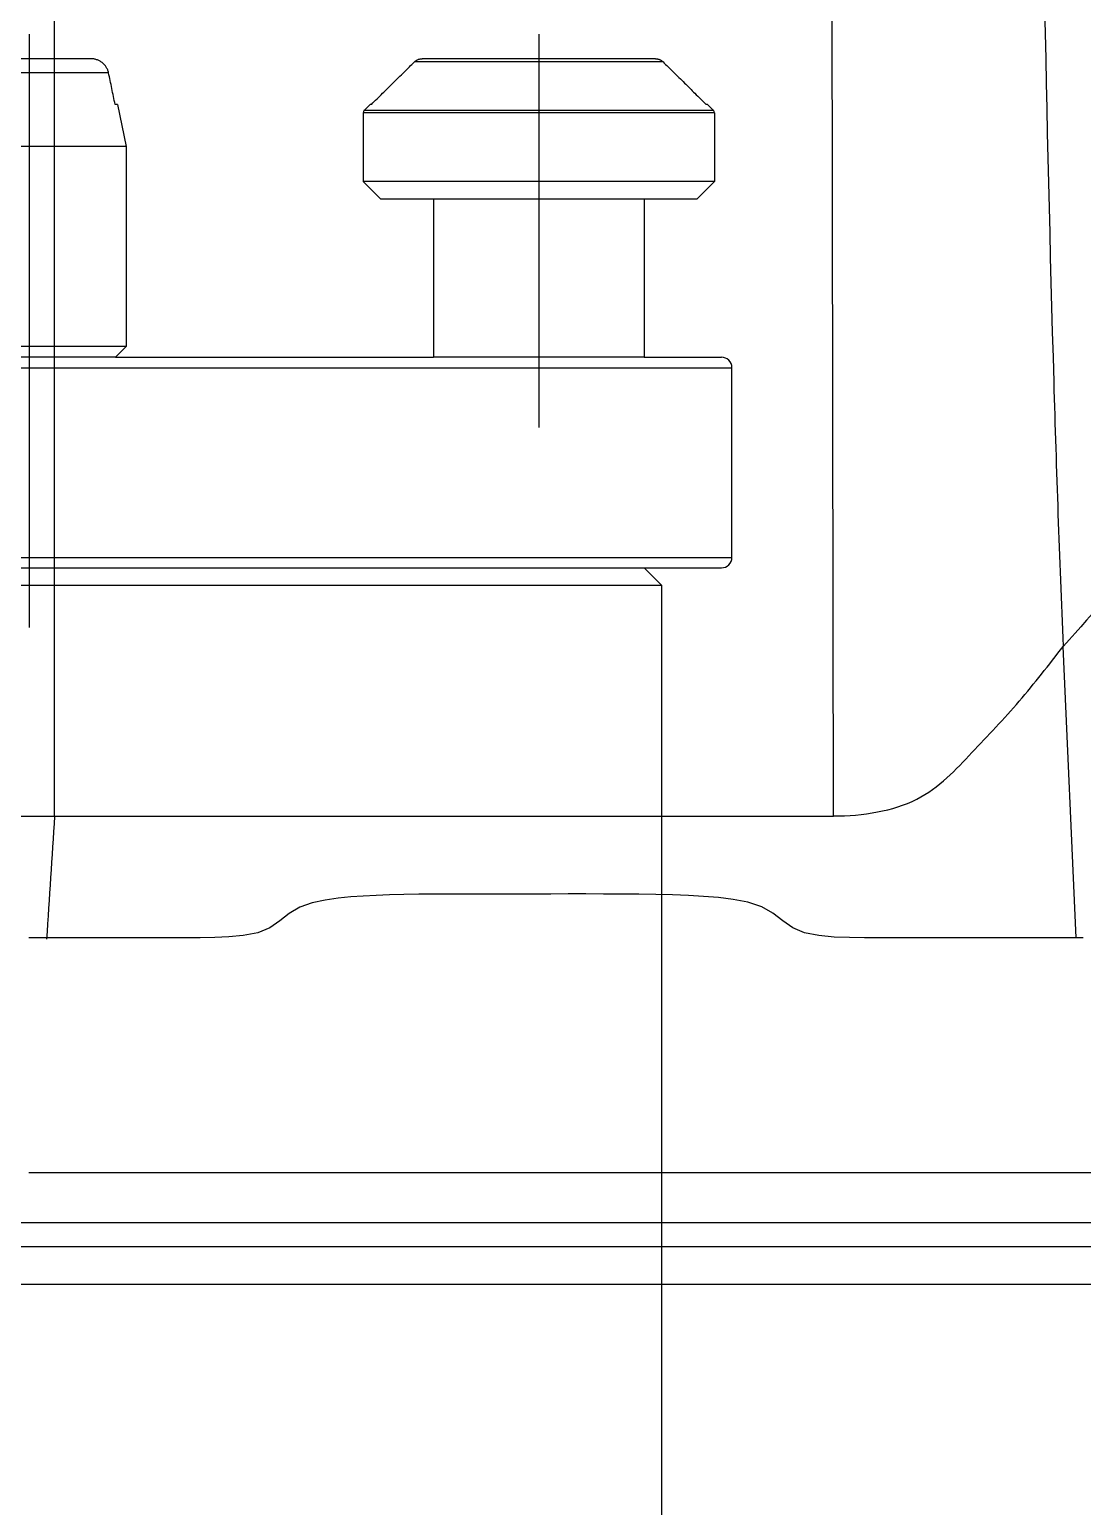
# Model space of a CAD drawing. Header units: millimetres. Extents: x -73584 to -37571, y -61249 to -50748.
# Drawn here: x -54534.28 to -54504.3, y -59261.92 to -59219.86 of the extents above; entities that cross this region are included whole.
import ezdxf

# ---------------------------------------------------------------- set-up
doc = ezdxf.new("R2010")
doc.units = ezdxf.units.MM
doc.header["$LTSCALE"] = 200
doc.linetypes.add('DOT_CENTER', pattern=[14, 12, -1, 0, -1])
doc.layers.add('1', color=7, linetype='Continuous')
doc.layers.add('DIM', color=3, linetype='Continuous')

# ---------------------------------------------------------------- blocks, each defined once
blk = doc.blocks.new('12586')
at = {"color": 7, "linetype": 'Continuous'}
for p, q in [((-40120.933, -54915.888), (-40120.934, -54878.921)), ((-40098.755, -54915.886), (-40098.812, -54880.851)), ((-40091.845, -54919.361), (-40092.212, -54911.056)), ((-40091.845, -54919.361), (-40092.212, -54911.056)), ((-40122.36, -54915.888), (-40121.643, -54915.889)), ((-40121.643, -54915.889), (-40120.933, -54915.888)), ((-40074.431, -54926.049), (-40121.664, -54926.049)), ((-40168.898, -54927.464), (-40074.431, -54927.465)), ((-40168.898, -54928.15), (-40074.431, -54928.15)), ((-40168.898, -54929.222), (-40074.431, -54929.222))]:
    blk.add_line(p, q, dxfattribs=at)
for points in [[(-40091.649, -54919.361), (-40092.02, -54919.36), (-40092.397, -54919.36), (-40092.781, -54919.359), (-40093.174, -54919.359), (-40093.579, -54919.358), (-40093.993, -54919.359), (-40094.413, -54919.359), (-40094.839, -54919.359), (-40095.27, -54919.359), (-40095.706, -54919.358), (-40096.147, -54919.358), (-40096.588, -54919.358), (-40097.016, -54919.359), (-40097.443, -54919.36), (-40097.87, -54919.358), (-40098.303, -54919.351), (-40098.739, -54919.333), (-40099.171, -54919.293), (-40099.577, -54919.212), (-40099.91, -54919.072), (-40100.2, -54918.871), (-40100.478, -54918.651), (-40100.797, -54918.473), (-40101.195, -54918.345), (-40101.613, -54918.265), (-40102.03, -54918.212), (-40102.455, -54918.175), (-40102.886, -54918.149), (-40103.339, -54918.131), (-40103.809, -54918.119), (-40104.297, -54918.113), (-40104.796, -54918.11), (-40105.303, -54918.109), (-40105.804, -54918.108), (-40106.308, -54918.108), (-40106.804, -54918.109), (-40107.292, -54918.109), (-40107.773, -54918.109), (-40108.252, -54918.109), (-40108.732, -54918.109), (-40109.209, -54918.109), (-40109.683, -54918.109), (-40110.133, -54918.11), (-40110.564, -54918.114), (-40110.988, -54918.121), (-40111.395, -54918.132), (-40111.78, -54918.147), (-40112.15, -54918.166), (-40112.498, -54918.192), (-40112.854, -54918.228), (-40113.225, -54918.28), (-40113.597, -54918.361), (-40113.95, -54918.487), (-40114.25, -54918.659), (-40114.522, -54918.871), (-40114.8, -54919.071), (-40115.142, -54919.214), (-40115.565, -54919.294), (-40115.971, -54919.331), (-40116.369, -54919.349), (-40116.786, -54919.358), (-40117.208, -54919.36), (-40117.631, -54919.359), (-40118.059, -54919.358), (-40118.5, -54919.358)], [(-40118.5, -54919.358), (-40119.417, -54919.359), (-40119.893, -54919.359), (-40120.376, -54919.359), (-40120.868, -54919.359), (-40121.664, -54919.359)]]:
    blk.add_lwpolyline(points, dxfattribs=at)
blk.add_arc((-39372.685, -54965.791), 749.91, 176.184392, 176.452612, dxfattribs=at)
for points, knots in [([(-40092.209, -54911.055), (-40092.315, -54908.546), (-40092.661, -54898.481), (-40092.809, -54888.411), (-40093.003, -54880.855)], [0, 0, 0, 0, 0.249393, 1, 1, 1, 1]), ([(-40081.834, -54898.698), (-40083.591, -54900.778), (-40086.981, -54904.952), (-40090.443, -54909.07), (-40092.208, -54911.055)], [0, 0, 0, 0, 0.506131, 1, 1, 1, 1]), ([(-40098.755, -54915.885), (-40098.336, -54915.887), (-40097.523, -54915.818), (-40096.39, -54915.484), (-40095.51, -54914.831), (-40094.819, -54914.082), (-40094.126, -54913.362), (-40093.237, -54912.371), (-40092.624, -54911.582), (-40092.212, -54911.056)], [0, 0, 0, 0, 0.148228, 0.286879, 0.410781, 0.529947, 0.647152, 0.763966, 1, 1, 1, 1]), ([(-40120.933, -54915.892), (-40117.238, -54915.892), (-40111.694, -54915.893), (-40104.301, -54915.891), (-40100.604, -54915.894), (-40098.755, -54915.892)], [0, 0, 0, 0, 0.499936, 0.749904, 1, 1, 1, 1])]:
    blk.add_open_spline(points, degree=3, knots=knots, dxfattribs=at)
blk = doc.blocks.new('*U1115')
at = {"layer": 'DIM', "color": 0}
blk.add_blockref('12586', (40121.647, 54909.248), dxfattribs=at)
blk = doc.blocks.new('*U1116')
at = {"layer": 'DIM', "color": 0, "linetype": 'ByBlock', "lineweight": -2, "transparency": 16777216}
blk.add_blockref('*U1115', (0, 0), dxfattribs=at)
blk = doc.blocks.new('23-D0548-A_POSITION-PIN-CLAMP_Absen-X5', base_point=(134.75, -182.349))
at = {"color": 7, "linetype": 'Continuous'}
for p, q in [((139.25, -172.849), (139.75, -172.349)), ((141.709, -172.349), (139.75, -172.349)), ((139.75, -182.349), (139.75, -172.349)), ((141.95, -172.549), (141.779, -172.379)), ((139.25, -174.349), (139.25, -172.849)), ((141.95, -172.587), (141.95, -172.549)), ((143.25, -180.671), (143.25, -174.027)), ((134.75, -175.349), (134.75, -174.349)), ((139.25, -174.349), (134.75, -174.349)), ((139.25, -180.349), (139.25, -174.349)), ((134.75, -179.349), (134.75, -175.349)), ((134.75, -180.349), (134.75, -179.349)), ((139.25, -180.349), (134.75, -180.349)), ((139.25, -181.849), (139.25, -180.349)), ((139.25, -181.849), (139.75, -182.349)), ((141.95, -182.149), (141.95, -182.112)), ((141.709, -182.349), (139.75, -182.349)), ((141.95, -182.149), (141.779, -182.32))]:
    blk.add_line(p, q, dxfattribs=at)
at = {"color": 140, "linetype": 'Continuous'}
for p, q in [((141.709, -182.349), (141.709, -172.349)), ((141.779, -182.32), (141.779, -172.379)), ((143.162, -180.887), (143.162, -173.812))]:
    blk.add_line(p, q, dxfattribs=at)
at = {"color": 7, "linetype": 'Continuous'}
for centre, start, end in [((141.709, -172.449), 45, 90), ((141.709, -182.249), 270, 315)]:
    blk.add_arc(centre, 0.1, start, end, dxfattribs=at)
for points in [[(141.95, -172.587), (142.264, -172.903), (142.557, -173.199), (142.871, -173.518), (143.162, -173.812)], [(143.162, -173.812), (143.2, -173.858), (143.227, -173.911), (143.237, -173.939), (143.244, -173.968), (143.249, -173.998), (143.25, -174.027)], [(143.25, -180.671), (143.249, -180.701), (143.244, -180.731), (143.238, -180.757), (143.227, -180.788), (143.216, -180.813), (143.2, -180.84), (143.18, -180.867), (143.162, -180.887)], [(143.162, -180.887), (142.871, -181.181), (142.557, -181.5), (142.264, -181.795), (141.95, -182.112)]]:
    blk.add_spline(points, degree=3, dxfattribs=at)
at = {"layer": '1', "color": 1, "linetype": 'DOT_CENTER'}
for p, q in [((143.709, -177.349), (132.75, -177.349)), ((143.95, -177.349), (139.779, -177.349))]:
    blk.add_line(p, q, dxfattribs=at)
blk = doc.blocks.new('23-D0549-A_WHEEL-INSERT-PIN_Absen-X5', base_point=(134.75, -165.599))
at = {"color": 7, "linetype": 'Continuous'}
for p, q in [((134.75, -160.399), (135.05, -160.099)), ((135.05, -165.599), (135.05, -160.099)), ((140.75, -160.099), (135.05, -160.099)), ((141.95, -160.339), (140.75, -160.099)), ((134.75, -161.349), (134.75, -160.399)), ((141.95, -160.412), (141.95, -160.339)), ((134.75, -164.349), (134.75, -161.349)), ((143.25, -164.589), (143.25, -161.11)), ((134.75, -165.299), (134.75, -164.349)), ((141.95, -165.359), (141.95, -165.287)), ((134.75, -165.299), (135.05, -165.599)), ((140.75, -165.599), (135.05, -165.599)), ((141.95, -165.359), (140.75, -165.599))]:
    blk.add_line(p, q, dxfattribs=at)
at = {"color": 140, "linetype": 'Continuous'}
for p, q in [((140.75, -165.599), (140.75, -160.099)), ((142.848, -165.101), (142.848, -160.598))]:
    blk.add_line(p, q, dxfattribs=at)
at = {"color": 7, "linetype": 'Continuous'}
for points in [[(142.848, -160.598), (142.626, -160.552), (142.399, -160.505), (142.177, -160.459), (141.95, -160.412)], [(143.25, -161.11), (143.248, -161.066), (143.243, -161.022), (143.234, -160.979), (143.222, -160.937), (143.207, -160.895), (143.188, -160.856), (143.165, -160.818), (143.14, -160.782), (143.08, -160.717), (143.011, -160.664), (142.932, -160.623), (142.848, -160.598)], [(142.848, -165.101), (142.891, -165.09), (142.932, -165.076), (142.975, -165.056), (143.011, -165.035), (143.047, -165.01), (143.08, -164.982), (143.114, -164.949), (143.14, -164.917), (143.165, -164.881), (143.188, -164.843), (143.207, -164.803), (143.222, -164.762), (143.235, -164.717), (143.243, -164.677), (143.248, -164.63), (143.25, -164.589)], [(141.95, -165.287), (142.177, -165.24), (142.399, -165.194), (142.626, -165.147), (142.848, -165.101)]]:
    blk.add_spline(points, degree=3, dxfattribs=at)
at = {"layer": '1', "color": 1, "linetype": 'DOT_CENTER'}
blk.add_line((132.75, -162.849), (143.95, -162.849), dxfattribs=at)
blk = doc.blocks.new('23-D0568-A_HANDLE_MIDDLE-CLAMP_Absen-X5', base_point=(69.25, -180.849))
at = {"color": 7, "linetype": 'Continuous'}
for p, q in [((128.25, -180.849), (128.25, -144.849)), ((128.75, -145.349), (128.75, -180.349)), ((128.75, -180.349), (128.25, -180.849)), ((71.25, -180.849), (128.25, -180.849))]:
    blk.add_line(p, q, dxfattribs=at)
blk = doc.blocks.new('23-D0546-A_CLAMP-DISK_Absen-X5', base_point=(128.75, -182.849))
at = {"color": 140, "linetype": 'Continuous'}
for p, q in [((129.05, -142.849), (129.05, -182.849)), ((134.45, -142.849), (134.45, -182.849))]:
    blk.add_line(p, q, dxfattribs=at)
at = {"color": 7, "linetype": 'Continuous'}
for p, q in [((129.05, -142.849), (134.45, -142.849)), ((128.75, -143.149), (128.75, -145.349)), ((134.75, -143.149), (134.75, -145.349)), ((128.75, -145.349), (128.75, -180.349)), ((134.75, -146.349), (134.75, -145.349)), ((134.75, -150.349), (134.75, -146.349)), ((134.75, -151.349), (134.75, -150.349)), ((134.75, -151.349), (134.75, -160.399)), ((134.75, -161.349), (134.75, -160.399)), ((134.75, -164.349), (134.75, -161.349)), ((134.75, -165.299), (134.75, -164.349)), ((134.75, -165.299), (134.75, -174.349)), ((134.75, -175.349), (134.75, -174.349)), ((134.75, -179.349), (134.75, -175.349)), ((134.75, -180.349), (134.75, -179.349)), ((128.75, -180.349), (128.75, -182.549)), ((134.75, -180.349), (134.75, -182.549)), ((129.05, -182.849), (134.45, -182.849))]:
    blk.add_line(p, q, dxfattribs=at)
for centre, start, end in [((129.05, -143.149), 90, 180), ((134.45, -143.149), 0, 90), ((129.05, -182.549), 180, 270), ((134.45, -182.549), 270, 0)]:
    blk.add_arc(centre, 0.3, start, end, dxfattribs=at)
at = {"layer": '1', "color": 1, "linetype": 'DOT_CENTER'}
blk.add_line((127.05, -162.849), (136.45, -162.849), dxfattribs=at)
blk = doc.blocks.new('23-A0282-B_CLAMP-HANDLE-WITH-DISK_CLAMP_Absen-X5__23', base_point=(-66.75, -192.849))
for name, p in [('23-D0546-A_CLAMP-DISK_Absen-X5', (128.75, -182.849)), ('23-D0568-A_HANDLE_MIDDLE-CLAMP_Absen-X5', (69.25, -180.849)), ('23-D0549-A_WHEEL-INSERT-PIN_Absen-X5', (134.75, -165.599)), ('23-D0548-A_POSITION-PIN-CLAMP_Absen-X5', (134.75, -182.349))]:
    blk.add_blockref(name, p)
blk = doc.blocks.new('23-A0281-B_CLAMP_TILE-TUBE-Ø50_Absen-X5__24', base_point=(-209, -208.849))
blk.add_blockref('23-A0282-B_CLAMP-HANDLE-WITH-DISK_CLAMP_Absen-X5__23', (-66.75, -192.849))

msp = doc.modelspace()

# ---------------------------------------------------------------- block references
at = {"rotation": 90}
msp.add_blockref('23-A0281-B_CLAMP_TILE-TUBE-Ø50_Absen-X5__24', (-54488.278, -59572.937), dxfattribs=at)
at = {"layer": 'DIM', "color": 0}
msp.add_blockref('*U1116', (-54534.278, -59235.614), dxfattribs=at)

doc.saveas('drawing.dxf')
